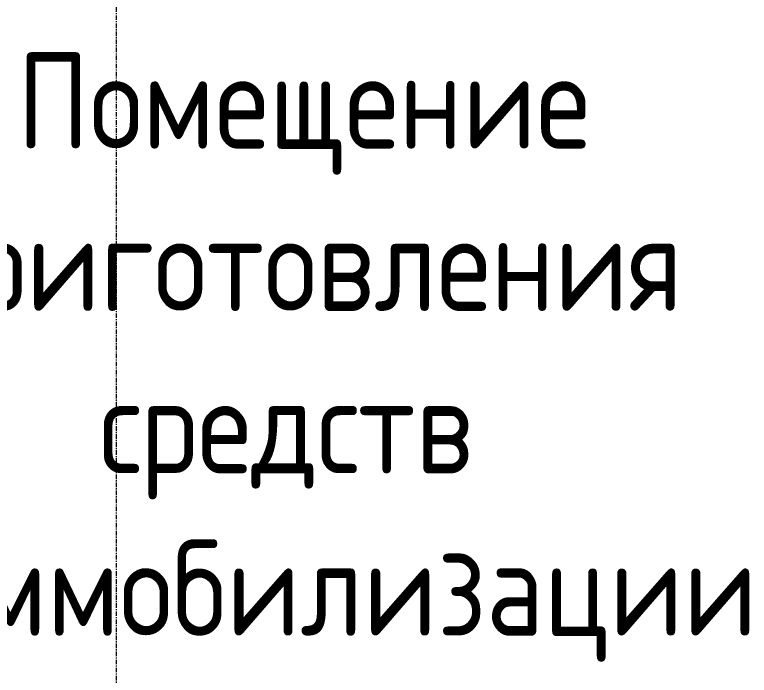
# Model space of a CAD drawing. Header units: millimetres. Extents: x -32954 to 151739, y -65671 to 56243.
# Drawn here: x -22715 to -20799, y -10117 to -8394 of the extents above; entities that cross this region are included whole.
import ezdxf

# ---------------------------------------------------------------- set-up
doc = ezdxf.new("R2010")
doc.units = ezdxf.units.MM
doc.linetypes.add('ADSK_Линия сетки', pattern=[21, 12, -3, 3, -3])
doc.layers.add('Марки помещений', color=7, linetype='Continuous', lineweight=18)
doc.layers.add('Оси', color=7, linetype='Continuous', lineweight=9)
doc.styles.add('GOST Common', font='GOST_Common.ttf', dxfattribs={"width": 0.9, "height": 250})

msp = doc.modelspace()

# ---------------------------------------------------------------- linework, layer by layer
at = {"layer": 'Оси', "linetype": 'ADSK_Линия сетки'}
msp.add_line((-22450, 4287.9), (-22450, -14500), dxfattribs=at)

# ---------------------------------------------------------------- texts
at = {"layer": 'Марки помещений', "lineweight": 9, "char_height": 250, "attachment_point": 1, "style": 'GOST Common'}
for s, insert, width in [('Помещение', (-22708.9, -8493.6), 1875.949), ('приготовления', (-23000.6, -8916.9), 2583.037), ('средств', (-22494.6, -9340.3), 1356.455), ('иммобилизации', (-23012.5, -9763.6), 2604.683)]:
    msp.add_mtext(s, dxfattribs=dict(at, insert=insert, width=width))

doc.saveas('drawing.dxf')
